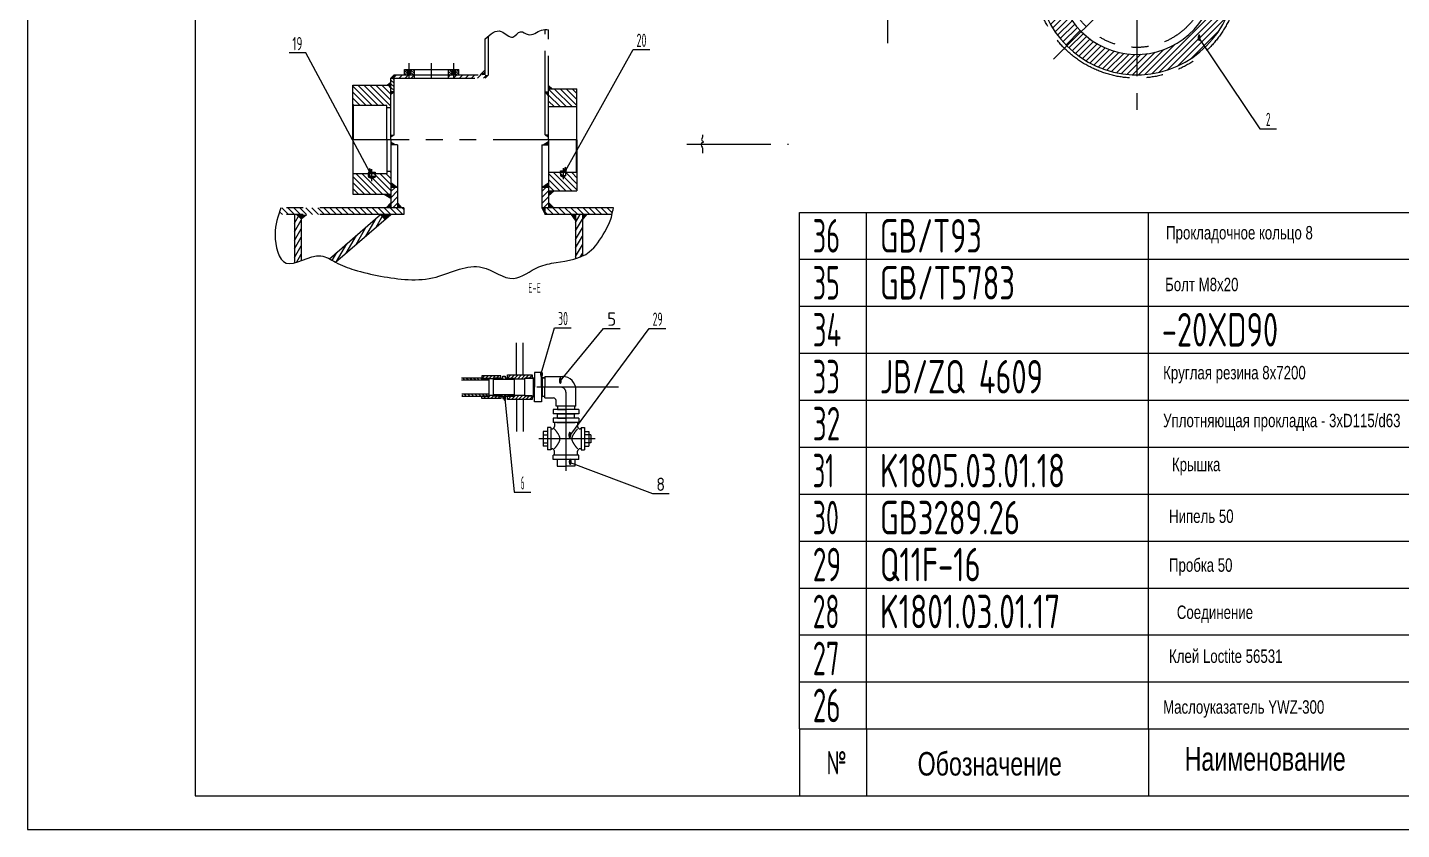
# Model space of a CAD drawing. Header units: millimetres. Extents: x 0 to 10500, y -559 to 7154.
# Drawn here: x 0 to 5118, y -271 to 2718 of the extents above; entities that cross this region are included whole.
import ezdxf
from ezdxf.enums import TextEntityAlignment as Align

# ---------------------------------------------------------------- set-up
doc = ezdxf.new("R2010")
doc.units = ezdxf.units.MM
doc.header["$LTSCALE"] = 250
doc.linetypes.add('G', pattern=[2, 1.25, -0.25, 0.25, -0.25])
doc.linetypes.add('K', pattern=[2.5, 1.25, -0.25, 0.25, -0.25, 0.25, -0.25])
for name, color, linetype in [('01', 7, 'Continuous'), ('02', 1, 'Continuous'), ('05', 142, 'G'), ('07', 6, 'K'), ('11', 3, 'Continuous')]:
    doc.layers.add(name, color=color, linetype=linetype)
doc.styles.get("Standard").update_dxf_attribs({"font": 'isocp', "width": 0.707, "bigfont": 'intecad.shx'})
pattern_1 = [(135, (-4133.386, -1338.389), (-11.22532, -11.22532), [])]
pattern_2 = [(45, (-1211.561, 148.779), (-6.735192, 6.735192), [])]
pattern_3 = [(135, (-1211.561, 148.779), (-6.735192, -6.735192), [])]

# ---------------------------------------------------------------- blocks, each defined once
blk = doc.blocks.new('*U28')
at = {"layer": '01'}
for points in [[(25, 292), (25, 5)], [(25, 5), (415, 5)]]:
    blk.add_lwpolyline(points, dxfattribs=at)
at = {"layer": '02'}
for points in [[(0, 297), (0, 0)], [(0, 0), (420, 0)]]:
    blk.add_lwpolyline(points, dxfattribs=at)
blk = doc.blocks.new('*U58')
at = {"layer": '01'}
for p, q in [((0, -175), (0, 0)), ((3000, -175), (3000, 0))]:
    blk.add_line(p, q, dxfattribs=at)
at = {"layer": '02'}
for p, q in [((0, 0), (250, 0)), ((250, -175), (250, 0)), ((250, 0), (1300, 0)), ((1300, -175), (1300, 0)), ((1300, 0), (2275, 0)), ((2275, -175), (2275, 0)), ((2275, 0), (2525, 0)), ((2525, -175), (2525, 0)), ((2525, 0), (3000, 0))]:
    blk.add_line(p, q, dxfattribs=at)
blk = doc.blocks.new('*U59')
at = {"layer": '01'}
for p, q in [((0, -175), (0, 0)), ((3000, -175), (3000, 0))]:
    blk.add_line(p, q, dxfattribs=at)
at = {"layer": '02'}
for p, q in [((0, 0), (250, 0)), ((250, -175), (250, 0)), ((250, 0), (1300, 0)), ((1300, -175), (1300, 0)), ((1300, 0), (2275, 0)), ((2275, -175), (2275, 0)), ((2275, 0), (2525, 0)), ((2525, -175), (2525, 0)), ((2525, 0), (3000, 0))]:
    blk.add_line(p, q, dxfattribs=at)
blk = doc.blocks.new('*U60')
at = {"layer": '01'}
for p, q in [((0, -175), (0, 0)), ((3000, -175), (3000, 0))]:
    blk.add_line(p, q, dxfattribs=at)
at = {"layer": '02'}
for p, q in [((0, 0), (250, 0)), ((250, -175), (250, 0)), ((250, 0), (1300, 0)), ((1300, -175), (1300, 0)), ((1300, 0), (2275, 0)), ((2275, -175), (2275, 0)), ((2275, 0), (2525, 0)), ((2525, -175), (2525, 0)), ((2525, 0), (3000, 0))]:
    blk.add_line(p, q, dxfattribs=at)
blk = doc.blocks.new('*U61')
at = {"layer": '01'}
for p, q in [((0, -175), (0, 0)), ((3000, -175), (3000, 0))]:
    blk.add_line(p, q, dxfattribs=at)
at = {"layer": '02'}
for p, q in [((0, 0), (250, 0)), ((250, -175), (250, 0)), ((250, 0), (1300, 0)), ((1300, -175), (1300, 0)), ((1300, 0), (2275, 0)), ((2275, -175), (2275, 0)), ((2275, 0), (2525, 0)), ((2525, -175), (2525, 0)), ((2525, 0), (3000, 0))]:
    blk.add_line(p, q, dxfattribs=at)
blk = doc.blocks.new('*U62')
at = {"layer": '01'}
for p, q in [((0, -175), (0, 0)), ((3000, -175), (3000, 0))]:
    blk.add_line(p, q, dxfattribs=at)
at = {"layer": '02'}
for p, q in [((0, 0), (250, 0)), ((250, -175), (250, 0)), ((250, 0), (1300, 0)), ((1300, -175), (1300, 0)), ((1300, 0), (2275, 0)), ((2275, -175), (2275, 0)), ((2275, 0), (2525, 0)), ((2525, -175), (2525, 0)), ((2525, 0), (3000, 0))]:
    blk.add_line(p, q, dxfattribs=at)
blk = doc.blocks.new('*U63')
at = {"layer": '01'}
for p, q in [((0, -175), (0, 0)), ((3000, -175), (3000, 0))]:
    blk.add_line(p, q, dxfattribs=at)
at = {"layer": '02'}
for p, q in [((0, 0), (250, 0)), ((250, -175), (250, 0)), ((250, 0), (1300, 0)), ((1300, -175), (1300, 0)), ((1300, 0), (2275, 0)), ((2275, -175), (2275, 0)), ((2275, 0), (2525, 0)), ((2525, -175), (2525, 0)), ((2525, 0), (3000, 0))]:
    blk.add_line(p, q, dxfattribs=at)
blk = doc.blocks.new('*U64')
at = {"layer": '01'}
for p, q in [((0, -175), (0, 0)), ((3000, -175), (3000, 0))]:
    blk.add_line(p, q, dxfattribs=at)
at = {"layer": '02'}
for p, q in [((0, 0), (250, 0)), ((250, -175), (250, 0)), ((250, 0), (1300, 0)), ((1300, -175), (1300, 0)), ((1300, 0), (2275, 0)), ((2275, -175), (2275, 0)), ((2275, 0), (2525, 0)), ((2525, -175), (2525, 0)), ((2525, 0), (3000, 0))]:
    blk.add_line(p, q, dxfattribs=at)
blk = doc.blocks.new('*U65')
at = {"layer": '01'}
for p, q in [((0, -175), (0, 0)), ((3000, -175), (3000, 0))]:
    blk.add_line(p, q, dxfattribs=at)
at = {"layer": '02'}
for p, q in [((0, 0), (250, 0)), ((250, -175), (250, 0)), ((250, 0), (1300, 0)), ((1300, -175), (1300, 0)), ((1300, 0), (2275, 0)), ((2275, -175), (2275, 0)), ((2275, 0), (2525, 0)), ((2525, -175), (2525, 0)), ((2525, 0), (3000, 0))]:
    blk.add_line(p, q, dxfattribs=at)
blk = doc.blocks.new('*U66')
at = {"layer": '01'}
for p, q in [((0, -175), (0, 0)), ((3000, -175), (3000, 0))]:
    blk.add_line(p, q, dxfattribs=at)
at = {"layer": '02'}
for p, q in [((0, 0), (250, 0)), ((250, -175), (250, 0)), ((250, 0), (1300, 0)), ((1300, -175), (1300, 0)), ((1300, 0), (2275, 0)), ((2275, -175), (2275, 0)), ((2275, 0), (2525, 0)), ((2525, -175), (2525, 0)), ((2525, 0), (3000, 0))]:
    blk.add_line(p, q, dxfattribs=at)
blk = doc.blocks.new('*U67')
at = {"layer": '01'}
for p, q in [((0, -175), (0, 0)), ((3000, -175), (3000, 0))]:
    blk.add_line(p, q, dxfattribs=at)
at = {"layer": '02'}
for p, q in [((0, 0), (250, 0)), ((250, -175), (250, 0)), ((250, 0), (1300, 0)), ((1300, -175), (1300, 0)), ((1300, 0), (2275, 0)), ((2275, -175), (2275, 0)), ((2275, 0), (2525, 0)), ((2525, -175), (2525, 0)), ((2525, 0), (3000, 0))]:
    blk.add_line(p, q, dxfattribs=at)
blk = doc.blocks.new('*U68')
at = {"layer": '01'}
for p, q in [((0, -175), (0, 0)), ((0, 0), (250, 0)), ((250, 0), (1300, 0)), ((1300, 0), (2275, 0)), ((2275, 0), (2525, 0)), ((2525, 0), (3000, 0)), ((3000, -175), (3000, 0))]:
    blk.add_line(p, q, dxfattribs=at)
at = {"layer": '02'}
for p, q in [((250, -175), (250, 0)), ((1300, -175), (1300, 0)), ((2275, -175), (2275, 0)), ((2525, -175), (2525, 0))]:
    blk.add_line(p, q, dxfattribs=at)

msp = doc.modelspace()

# ---------------------------------------------------------------- hatches: boundary and pattern name
at = {"layer": '02', "linetype": 'Continuous'}
h = msp.add_hatch(dxfattribs=at)
h.set_pattern_fill('LINE', color=1, scale=5, angle=45, style=0)
h.set_pattern_definition([(45, (-215.51, 1936.407), (-11.22532, 11.22532), [])])
h.paths.add_polyline_path([(3839.04, 2909.62), (3763.04, 2909.62, 0.1989124), (3870.97, 2649.05), (3924.71, 2702.79, -0.1989124)])
h.paths.add_polyline_path([(3924.71, 2702.79), (3870.97, 2649.05, 0.1989124), (4131.54, 2541.12), (4131.54, 2617.12, -0.1989124)])
h.paths.add_polyline_path([(4131.54, 2617.12), (4131.54, 2541.12, 0.3744979), (4496.56, 2859.12), (4474.16, 2884.12), (4422.93, 2884.12, -0.3888719)])
h.paths.add_polyline_path([(4106.04, 3201), (4106.04, 3252.23), (4081.04, 3274.64, 0.1634126), (3870.97, 3170.19), (3924.71, 3116.45, -0.1763208)])
h.paths.add_polyline_path([(3924.71, 3116.45), (3870.97, 3170.19, 0.1989124), (3763.04, 2909.62), (3839.04, 2909.62, -0.1989124)])
at = {"layer": '02'}
h = msp.add_hatch(dxfattribs=at)
h.set_pattern_fill('LINE', color=256, scale=2, angle=135, style=0)
h.set_pattern_definition([(135, (-4042.888, -2090.485), (-4.490128, -4.490128), [])])
h.paths.add_polyline_path([(1416.25, 2560.83), (1403.75, 2560.83), (1403.75, 2540.83), (1416.25, 2540.83)])
h.paths.add_polyline_path([(1428.25, 2540.83), (1441.75, 2540.83), (1441.75, 2560.83), (1428.25, 2560.83)])
h.paths.add_polyline_path([(1582.25, 2560.83), (1568.75, 2560.83), (1568.75, 2540.83), (1582.25, 2540.83)])
h.paths.add_polyline_path([(1606.75, 2560.83), (1594.25, 2560.83), (1594.25, 2540.83), (1606.75, 2540.83)])
h.paths.add_polyline_path([(1594.25, 2560.83), (1593.25, 2560.83), (1593.25, 2540.83), (1594.25, 2540.83)])
h.paths.add_polyline_path([(1582.25, 2540.83), (1583.25, 2540.83), (1583.25, 2560.83), (1582.25, 2560.83)])
h.paths.add_polyline_path([(1427.25, 2540.83), (1428.25, 2540.83), (1428.25, 2560.83), (1427.25, 2560.83)])
h.paths.add_polyline_path([(1417.25, 2560.83), (1416.25, 2560.83), (1416.25, 2540.83), (1417.25, 2540.83)])
h = msp.add_hatch(dxfattribs=at)
h.set_pattern_fill('LINE', color=256, scale=3, angle=135, style=0)
h.set_pattern_definition([(135, (-4042.888, -2090.485), (-6.735192, -6.735192), [])])
h.paths.add_polyline_path([(1353.75, 2477.33), (1365.75, 2477.33), (1365.75, 2528.83), (1353.75, 2528.83)])
h = msp.add_hatch(dxfattribs=at)
h.set_pattern_fill('LINE', color=256, scale=5, angle=45, style=0)
h.set_pattern_definition([(45, (-4042.888, -2090.485), (-11.22532, 11.22532), [])])
h.paths.add_polyline_path([(1422.25, 2540.83), (1365.75, 2540.83), (1365.75, 2528.83), (1422.25, 2528.83)])
h.paths.add_polyline_path([(1441.75, 2540.83), (1425.75, 2540.83), (1422.25, 2540.83), (1422.25, 2528.83), (1441.75, 2528.83)])
h.paths.add_polyline_path([(1704.75, 2540.83), (1588.25, 2540.83), (1588.25, 2528.83), (1704.75, 2528.83)])
h.paths.add_polyline_path([(1588.25, 2540.83), (1568.75, 2540.83), (1568.75, 2528.83), (1588.25, 2528.83)])
at = {"layer": '02', "linetype": 'Continuous'}
h = msp.add_hatch(dxfattribs=at)
h.set_pattern_fill('LINE', color=1, scale=5, angle=135, style=0)
h.set_pattern_definition(pattern_1)
h.paths.add_polyline_path([(1211.75, 2172.33), (1211.75, 2096.33), (1353.75, 2096.33), (1353.75, 2180.33), (1338.75, 2180.33), (1338.75, 2172.33)])
h.paths.add_polyline_path([(1338.75, 2426.33), (1338.75, 2418.33), (1353.75, 2418.33), (1353.75, 2502.33), (1211.75, 2502.33), (1211.75, 2426.33)])
h = msp.add_hatch(dxfattribs=at)
h.set_pattern_fill('LINE', color=1, scale=5, angle=135, style=0)
h.set_pattern_definition(pattern_1)
h.paths.add_polyline_path([(2045.25, 2421.33), (2046.75, 2422.83), (2046.75, 2489.33), (1940.75, 2489.33), (1940.75, 2421.33)])
h.paths.add_polyline_path([(1940.75, 2177.33), (1940.75, 2109.33), (2046.75, 2109.33), (2046.75, 2175.83), (2045.25, 2177.33)])
h = msp.add_hatch(dxfattribs=at)
h.set_pattern_fill('LINE', color=1, scale=5, angle=45, style=0)
h.set_pattern_definition([(45, (-4133.386, -1338.389), (-11.22532, 11.22532), [])])
h.paths.add_polyline_path([(1353.75, 2045.33), (1378.75, 2045.33), (1378.75, 2121.33), (1353.75, 2121.33)])
h.paths.add_polyline_path([(1940.75, 2121.33), (1915.75, 2121.33), (1915.75, 2045.33), (1940.75, 2045.33)])
h = msp.add_hatch(dxfattribs=at)
h.set_pattern_fill('LINE', color=1, scale=5, angle=135, style=0)
h.set_pattern_definition(pattern_1)
edge = h.paths.add_edge_path()
edge.add_spline(control_points=[(943.65, 2045.33), (940.75, 2037.04), (937.86, 2028.76), (935.17, 2020.33)], knot_values=[0, 0, 0, 0, 27.5639364, 27.5639364, 27.5639364, 27.5639364], degree=3, periodic=0)
edge.add_line((935.17, 2020.33), (1401.75, 2020.33))
edge.add_line((1401.75, 2020.33), (1401.75, 2045.33))
edge.add_line((1401.75, 2045.33), (943.65, 2045.33))
edge = h.paths.add_edge_path()
edge.add_line((1927.75, 2045.33), (1927.75, 2020.33))
edge.add_line((1927.75, 2020.33), (2177.27, 2020.33))
edge.add_spline(control_points=[(2177.27, 2020.33), (2179.18, 2028.57), (2180.78, 2036.95), (2182.38, 2045.33)], knot_values=[1554.2259131, 1554.2259131, 1554.2259131, 1554.2259131, 1579.5152787, 1579.5152787, 1579.5152787, 1579.5152787], degree=3, periodic=0)
edge.add_line((2182.38, 2045.33), (1927.75, 2045.33))
h = msp.add_hatch(dxfattribs=at)
h.set_pattern_fill('LINE', color=1, scale=5, angle=60, style=0)
h.set_pattern_definition([(60, (-4133.386, -1338.389), (-13.748153, 7.9375), [])])
edge = h.paths.add_edge_path()
edge.add_line((1019.86, 2020.33), (994.86, 2020.33))
edge.add_line((994.86, 2020.33), (994.86, 1840.06))
edge.add_spline(control_points=[(994.86, 1840.06), (1002.83, 1842.12), (1011.23, 1845.16), (1019.86, 1848.47)], knot_values=[252.4542608, 252.4542608, 252.4542608, 252.4542608, 277.593749, 277.593749, 277.593749, 277.593749], degree=3, periodic=0)
edge.add_line((1019.86, 1848.47), (1019.86, 2020.33))
edge = h.paths.add_edge_path()
edge.add_line((1331.82, 2001.4), (1315.49, 2020.33))
edge.add_line((1315.49, 2020.33), (1124.47, 1855.47))
edge.add_spline(control_points=[(1124.47, 1855.47), (1132.24, 1851.36), (1139.9, 1846.69), (1147.65, 1842.45)], knot_values=[381.9472022, 381.9472022, 381.9472022, 381.9472022, 407.8475598, 407.8475598, 407.8475598, 407.8475598], degree=3, periodic=0)
edge.add_line((1147.65, 1842.45), (1331.82, 2001.4))
edge = h.paths.add_edge_path()
edge.add_line((2066.75, 2020.33), (2041.75, 2020.33))
edge.add_line((2041.75, 2020.33), (2041.75, 1856.1))
edge.add_spline(control_points=[(2041.75, 1856.1), (2050.4, 1858.71), (2058.78, 1861.76), (2066.75, 1865.42)], knot_values=[1331.6892542, 1331.6892542, 1331.6892542, 1331.6892542, 1358.4017278, 1358.4017278, 1358.4017278, 1358.4017278], degree=3, periodic=0)
edge.add_line((2066.75, 1865.42), (2066.75, 2020.33))
h = msp.add_hatch(dxfattribs=at)
h.set_pattern_fill('LINE', color=1, scale=3, angle=135, style=0)
h.set_pattern_definition(pattern_3)
edge = h.paths.add_edge_path()
edge.add_spline(control_points=[(1617.66, 1350.88), (1617.53, 1349.38), (1617.17, 1346.68), (1617.51, 1344.02), (1617.66, 1342.88)], knot_values=[66.9202784, 66.9202784, 66.9202784, 66.9202784, 71.4759156, 74.9452471, 74.9452471, 74.9452471, 74.9452471], degree=3, periodic=0)
edge.add_line((1617.66, 1342.88), (1692.86, 1342.88))
edge.add_line((1692.86, 1342.88), (1692.86, 1344.48))
edge.add_line((1692.86, 1344.48), (1719.56, 1345.58))
edge.add_line((1719.56, 1345.58), (1719.56, 1350.88))
edge.add_line((1719.56, 1350.88), (1617.66, 1350.88))
edge = h.paths.add_edge_path()
edge.add_line((1719.56, 1403.09), (1719.56, 1408.38))
edge.add_line((1719.56, 1408.38), (1692.86, 1409.48))
edge.add_line((1692.86, 1409.48), (1692.86, 1411.09))
edge.add_line((1692.86, 1411.09), (1617.11, 1411.09))
edge.add_spline(control_points=[(1617.11, 1411.09), (1617.48, 1408.43), (1617.86, 1405.78), (1617.11, 1403.09)], knot_values=[0, 0, 0, 0, 8, 8, 8, 8], degree=3, periodic=0)
edge.add_line((1617.11, 1403.09), (1719.56, 1403.09))
h = msp.add_hatch(dxfattribs=at)
h.set_pattern_fill('LINE', color=1, scale=3, angle=45, style=0)
h.set_pattern_definition(pattern_2)
h.paths.add_polyline_path([(1719.56, 1410.18), (1719.56, 1408.38), (1736.16, 1408.38), (1736.16, 1410.18), (1762.86, 1411.09), (1762.86, 1419.02), (1692.86, 1419.02), (1692.86, 1411.09)])
h.paths.add_polyline_path([(1762.86, 1334.94), (1762.86, 1342.88), (1736.16, 1343.78), (1736.16, 1345.58), (1719.56, 1345.58), (1719.56, 1343.78), (1692.86, 1342.88), (1692.86, 1334.94)])
h = msp.add_hatch(dxfattribs=at)
h.set_pattern_fill('LINE', color=1, scale=3, angle=135, style=0)
h.set_pattern_definition(pattern_3)
h.paths.add_polyline_path([(1814.16, 1406.01), (1814.16, 1408.38), (1787.46, 1409.48), (1787.46, 1411.09), (1778.69, 1411.09), (1778.69, 1418.54), (1771, 1418.54), (1771, 1411.09), (1762.86, 1411.09), (1762.92, 1409.48), (1736.16, 1408.38), (1736.16, 1406.01)])
h.paths.add_polyline_path([(1771, 1342.88), (1771, 1335.42), (1778.69, 1335.42), (1778.69, 1342.88), (1787.46, 1342.88), (1787.46, 1344.48), (1814.16, 1345.58), (1814.16, 1347.95), (1736.16, 1347.95), (1736.16, 1345.58), (1762.92, 1344.48), (1762.86, 1342.88)])
h = msp.add_hatch(dxfattribs=at)
h.set_pattern_fill('LINE', color=1, scale=3, angle=45, style=0)
h.set_pattern_definition(pattern_2)
h.paths.add_polyline_path([(1787.46, 1422.98), (1787.46, 1411.09), (1814.16, 1410.18), (1814.16, 1408.38), (1852.76, 1408.38), (1852.76, 1410.18), (1879.46, 1411.09), (1879.46, 1422.98)])
h.paths.add_polyline_path([(1852.76, 1343.78), (1852.76, 1345.58), (1814.16, 1345.58), (1814.16, 1343.78), (1787.46, 1342.88), (1787.46, 1330.98), (1879.46, 1330.98), (1879.46, 1342.88)])
at = {"layer": '07', "linetype": 'K'}
for points in [[(1353.75, 2513.94), (1339.5, 2502.33), (1353.75, 2502.33)], [(1365.75, 2540.83), (1353.75, 2528.83), (1365.75, 2528.83)], [(1692.56, 2540.83), (1704.75, 2540.83), (1704.75, 2552.14)], [(1716.75, 2540.83), (1704.75, 2540.83), (1704.75, 2528.83)], [(1365.75, 2477.33), (1353.75, 2477.33), (1353.75, 2467.19)], [(1365.75, 2317.83), (1353.75, 2317.83), (1353.75, 2308.71)], [(1940.75, 2317.83), (1928.75, 2317.83), (1940.75, 2310.12)], [(1353.75, 2290.01), (1353.75, 2280.33), (1370.36, 2280.33)], [(1940.75, 2292.77), (1921.34, 2280.33), (1940.75, 2280.33)], [(1331.82, 2001.4), (1353.75, 2020.33), (1315.49, 2020.33)]]:
    msp.add_hatch(color=6, dxfattribs=at).paths.add_polyline_path(points)
h = msp.add_hatch(color=6, dxfattribs=at)
h.paths.add_polyline_path([(1940.75, 2477.33), (1928.75, 2477.33), (1940.75, 2462.04)])
h.paths.add_polyline_path([(1940.75, 2501.19), (1940.75, 2489.33), (1954.46, 2489.33)])
h = msp.add_hatch(color=6, dxfattribs=at)
h.paths.add_polyline_path([(1328.31, 2096.33), (1353.75, 2081.37), (1353.75, 2096.33)])
h.paths.add_polyline_path([(1353.75, 2140.06), (1353.75, 2121.33), (1378.75, 2121.33)])
h = msp.add_hatch(color=6, dxfattribs=at)
h.paths.add_polyline_path([(1940.75, 2109.33), (1940.75, 2090.14), (1961.82, 2109.33)])
h.paths.add_polyline_path([(1940.75, 2138.55), (1915.75, 2121.33), (1940.75, 2121.33)])
h = msp.add_hatch(color=6, dxfattribs=at)
h.paths.add_polyline_path([(1353.75, 2063.73), (1335.94, 2045.33), (1353.75, 2045.33)])
h.paths.add_polyline_path([(1378.75, 2063.08), (1378.75, 2045.33), (1392.64, 2045.33)])
h = msp.add_hatch(color=6, dxfattribs=at)
h.paths.add_polyline_path([(1927.75, 2045.33), (1915.75, 2045.33), (1927.75, 2020.33)])
h.paths.add_polyline_path([(1940.75, 2045.33), (1960.74, 2045.33), (1940.75, 2065.8)])
h = msp.add_hatch(color=6, dxfattribs=at)
h.paths.add_polyline_path([(1019.86, 2004.25), (1019.86, 2020.33), (1002.31, 2020.33)])
h.paths.add_polyline_path([(1039.14, 2020.33), (1019.86, 2020.33), (1019.86, 2004.25)])
h = msp.add_hatch(color=6, dxfattribs=at)
h.paths.add_polyline_path([(2041.75, 2020.33), (2026.97, 2020.33), (2041.75, 1999.08)])
h.paths.add_polyline_path([(2083.46, 2020.33), (2066.75, 2020.33), (2066.75, 2000.81)])

# ---------------------------------------------------------------- linework, layer by layer
for p, q in [((1879.46, 1412.22), (1884.66, 1412.38)), ((1884.66, 1341.58), (1884.66, 1412.38)), ((1918.49, 1341.58), (1918.49, 1412.38)), ((1927.33, 1412.1), (1918.49, 1412.38)), ((1879.46, 1341.74), (1884.66, 1341.58)), ((1927.33, 1341.86), (1918.49, 1341.58)), ((2053.87, 1293.38), (1957.87, 1293.38)), ((1957.87, 1293.38), (1957.87, 1277.38)), ((2053.87, 1293.38), (2053.87, 1277.38)), ((2053.87, 1277.38), (1957.87, 1277.38)), ((2053.87, 1261.43), (1957.87, 1261.43)), ((1957.87, 1261.43), (1957.87, 1245.43)), ((2053.87, 1245.43), (1957.87, 1245.43)), ((1962.67, 1245.43), (1962.67, 1231.03)), ((1971.3, 1277.38), (2040.45, 1277.38)), ((1971.3, 1245.43), (2040.45, 1245.43)), ((2049.07, 1245.43), (2049.07, 1231.03)), ((2053.87, 1261.43), (2053.87, 1245.43)), ((1921.07, 1211.83), (1921.07, 1157.43)), ((1937.07, 1211.83), (1921.07, 1211.83)), ((1921.07, 1199.03), (1937.07, 1199.03)), ((1937.07, 1226.23), (1937.07, 1143.03)), ((1949.87, 1226.23), (1937.07, 1226.23)), ((1949.87, 1226.23), (1949.87, 1143.03)), ((1949.87, 1221.43), (1953.07, 1221.43)), ((2061.87, 1221.43), (2058.67, 1221.43)), ((2061.87, 1226.23), (2061.87, 1143.03)), ((2061.87, 1226.23), (2074.67, 1226.23)), ((2074.67, 1226.23), (2074.67, 1143.03)), ((2074.67, 1211.83), (2090.67, 1211.83)), ((2090.67, 1199.03), (2074.67, 1199.03)), ((2090.67, 1211.83), (2090.67, 1157.43)), ((2098.67, 1199.03), (2090.67, 1199.03)), ((2098.67, 1199.03), (2098.67, 1170.23)), ((1921.07, 1170.23), (1937.07, 1170.23)), ((1937.07, 1157.43), (1921.07, 1157.43)), ((1949.87, 1143.03), (1937.07, 1143.03)), ((1949.87, 1147.83), (1953.07, 1147.83)), ((1962.67, 1123.83), (1962.67, 1138.23)), ((2049.07, 1123.83), (2049.07, 1138.23)), ((2061.87, 1147.83), (2058.67, 1147.83)), ((2061.87, 1143.03), (2074.67, 1143.03)), ((2090.67, 1170.23), (2074.67, 1170.23)), ((2074.67, 1157.43), (2090.67, 1157.43)), ((2098.67, 1170.23), (2090.67, 1170.23)), ((2053.87, 1123.83), (1957.87, 1123.83)), ((1957.87, 1107.83), (1957.87, 1123.83)), ((2053.87, 1107.83), (1957.87, 1107.83)), ((2053.87, 1107.83), (2053.87, 1123.83))]:
    msp.add_line(p, q)
for centre, radius, start, end in [((4131.54, 2909.62), 368.5, 97.87672, 352.12328), ((4131.54, 2909.62), 292.5, 95.00137, 354.99863), ((1953.07, 1231.03), 9.6, 270, 0), ((2058.67, 1231.03), 9.6, 180, 270), ((1953.07, 1138.23), 9.6, 0, 90), ((2058.67, 1138.23), 9.6, 90, 180)]:
    msp.add_arc(centre, radius, start, end)
at = {"layer": '01'}
for p, q in [((1270.77, 2178.28), (1270.25, 2175.33)), ((1270.25, 2161.83), (1270.25, 2175.33)), ((1270.25, 2175.33), (1295.25, 2175.33)), ((1295.25, 2161.83), (1270.25, 2161.83)), ((1272.75, 2159.33), (1270.25, 2161.83)), ((1270.25, 2159.33), (1282.75, 2154.12)), ((1270.78, 2178.33), (1294.72, 2178.33)), ((1292.75, 2159.33), (1272.75, 2159.33)), ((1282.75, 2154.12), (1295.25, 2159.33)), ((1292.75, 2159.33), (1295.25, 2161.83)), ((1294.73, 2178.28), (1295.25, 2175.33)), ((1985.25, 2182.33), (1985.25, 2165.13)), ((1985.25, 2165.13), (1994.75, 2165.13)), ((1985.25, 2164.33), (1994.75, 2160.21)), ((2004.25, 2165.13), (1994.75, 2165.13)), ((1994.75, 2160.21), (2004.25, 2164.33)), ((2004.25, 2182.33), (2004.25, 2165.13)), ((1692.86, 1411.09), (1617.11, 1411.09)), ((1719.56, 1403.09), (1617.11, 1403.09)), ((1762.86, 1419.02), (1692.86, 1419.02)), ((1692.86, 1419.02), (1692.86, 1409.48)), ((1692.86, 1409.48), (1719.56, 1408.38)), ((1719.56, 1343.78), (1719.56, 1410.18)), ((1719.56, 1343.78), (1719.56, 1410.18)), ((1736.16, 1408.38), (1719.56, 1408.38)), ((1736.16, 1343.78), (1736.16, 1410.18)), ((1736.16, 1343.78), (1736.16, 1410.18)), ((1762.86, 1409.48), (1736.16, 1408.38)), ((1814.16, 1406.01), (1736.16, 1406.01)), ((1762.86, 1411.09), (1762.86, 1419.02)), ((1762.86, 1411.09), (1762.92, 1409.48)), ((1762.86, 1411.09), (1771, 1411.09)), ((1771, 1411.09), (1771, 1418.54)), ((1771, 1418.54), (1778.69, 1418.54)), ((1778.69, 1418.54), (1778.69, 1411.09)), ((1787.46, 1411.09), (1778.69, 1411.09)), ((1787.46, 1409.48), (1814.16, 1408.38)), ((1814.16, 1343.78), (1814.16, 1410.18)), ((1852.76, 1343.78), (1852.76, 1410.18)), ((1879.46, 1409.48), (1852.76, 1408.38)), ((1879.46, 1411.09), (1879.46, 1409.48)), ((1884.66, 1412.38), (1888.48, 1412.38)), ((1888.48, 1431.33), (1888.48, 1376.98)), ((1914.67, 1431.33), (1888.48, 1431.33)), ((1914.67, 1376.98), (1914.67, 1431.33)), ((1918.49, 1412.38), (1914.67, 1412.38)), ((1927.33, 1416.8), (1992.93, 1416.8)), ((1927.33, 1416.8), (1927.33, 1376.98)), ((1719.56, 1350.88), (1617.66, 1350.88)), ((1692.86, 1342.88), (1617.66, 1342.88)), ((1692.86, 1344.48), (1719.56, 1345.58)), ((1692.86, 1334.94), (1692.86, 1344.48)), ((1762.86, 1334.94), (1692.86, 1334.94)), ((1736.16, 1345.58), (1719.56, 1345.58)), ((1814.16, 1347.95), (1736.16, 1347.95)), ((1762.86, 1344.48), (1736.16, 1345.58)), ((1762.86, 1342.88), (1762.92, 1344.48)), ((1762.86, 1342.88), (1771, 1342.88)), ((1762.86, 1342.88), (1762.86, 1334.94)), ((1771, 1342.88), (1771, 1335.42)), ((1771, 1335.42), (1778.69, 1335.42)), ((1778.69, 1335.42), (1778.69, 1342.88)), ((1787.46, 1342.88), (1778.69, 1342.88)), ((1787.46, 1344.48), (1814.16, 1345.58)), ((1879.46, 1344.48), (1852.76, 1345.58)), ((1879.46, 1342.88), (1879.46, 1344.48)), ((1884.66, 1341.58), (1888.48, 1341.58)), ((1888.48, 1322.63), (1888.48, 1376.98)), ((1914.67, 1376.98), (1914.67, 1322.63)), ((1918.49, 1341.58), (1914.67, 1341.58)), ((1927.33, 1337.16), (1927.33, 1376.98)), ((1927.33, 1337.16), (1958.81, 1337.16)), ((2042.93, 1306.66), (2042.93, 1366.8)), ((1914.67, 1322.63), (1888.48, 1322.63)), ((1968.81, 1306.66), (1968.81, 1327.16)), ((2042.93, 1306.66), (1968.81, 1306.66)), ((1973.96, 1306.66), (1973.96, 1293.38)), ((1973.96, 1293.38), (2005.87, 1293.38)), ((2037.78, 1293.38), (2005.87, 1293.38)), ((2037.78, 1306.66), (2037.78, 1293.38)), ((1973.96, 1261.43), (1973.96, 1277.38)), ((1973.96, 1261.43), (2005.87, 1261.43)), ((2037.78, 1261.43), (2005.87, 1261.43)), ((2037.78, 1261.43), (2037.78, 1277.38)), ((1973.35, 1107.83), (1973.35, 1083.04)), ((1973.35, 1083.04), (2005.87, 1083.04)), ((2038.39, 1083.04), (2005.87, 1083.04)), ((2038.39, 1107.83), (2038.39, 1083.04)), ((2875, 103.6), (5896.48, 103.47)), ((2875, 103.6), (2875, -146.4)), ((3125, 103.6), (3125, -146.4)), ((4175, 103.6), (4175, -146.4))]:
    msp.add_line(p, q, dxfattribs=at)
at = {"layer": '01', "color": 7, "linetype": 'Continuous'}
for p, q in [((1270.25, 2172.33), (1270.25, 2159.33)), ((1295.25, 2159.33), (1270.25, 2159.33)), ((1295.25, 2175.33), (1295.25, 2161.83)), ((1295.25, 2172.33), (1295.25, 2159.33)), ((1985.25, 2182.33), (1985.83, 2183.33)), ((1985.25, 2182.33), (1994.75, 2182.33)), ((1985.25, 2177.33), (1985.25, 2164.33)), ((1986.05, 2164.33), (1985.25, 2165.13)), ((2004.25, 2164.33), (1985.25, 2164.33)), ((1985.83, 2183.33), (1994.75, 2183.33)), ((1986.05, 2164.33), (1994.75, 2164.33)), ((2003.68, 2183.33), (1994.75, 2183.33)), ((2004.25, 2182.33), (1994.75, 2182.33)), ((2003.45, 2164.33), (1994.75, 2164.33)), ((2003.45, 2164.33), (2004.25, 2165.13)), ((2004.25, 2182.33), (2003.68, 2183.33)), ((2004.25, 2177.33), (2004.25, 2164.33))]:
    msp.add_line(p, q, dxfattribs=at)
at = {"layer": '01'}
for centre, radius in [((1992.93, 1366.8), 50), ((1958.81, 1327.16), 10)]:
    msp.add_arc(centre, radius, 0, 90, dxfattribs=at)
for points in [[(1962.67, 1147.83), (1963.87, 1149.24), (1965.07, 1150.68), (1966.3, 1152.16), (1967.54, 1153.69), (1968.8, 1155.27), (1970.09, 1156.91), (1971.4, 1158.62), (1972.73, 1160.41), (1974.1, 1162.32), (1975.5, 1164.36), (1976.94, 1166.59), (1978.42, 1169.09), (1979.96, 1172), (1981.56, 1175.75), (1983.24, 1184.63), (1981.56, 1193.51), (1979.96, 1197.25), (1978.42, 1200.17), (1976.94, 1202.66), (1975.5, 1204.89), (1974.1, 1206.94), (1972.73, 1208.84), (1971.4, 1210.64), (1970.09, 1212.35), (1968.8, 1213.99), (1967.54, 1215.57), (1966.3, 1217.09), (1965.07, 1218.58), (1963.87, 1220.02), (1962.67, 1221.43)], [(2049.07, 1147.83), (2047.88, 1149.24), (2046.67, 1150.68), (2045.45, 1152.16), (2044.2, 1153.69), (2042.94, 1155.27), (2041.66, 1156.91), (2040.35, 1158.62), (2039.01, 1160.41), (2037.65, 1162.32), (2036.25, 1164.36), (2034.81, 1166.59), (2033.32, 1169.09), (2031.78, 1172), (2030.18, 1175.75), (2028.5, 1184.63), (2030.18, 1193.51), (2031.78, 1197.25), (2033.32, 1200.17), (2034.81, 1202.66), (2036.25, 1204.89), (2037.65, 1206.94), (2039.01, 1208.84), (2040.35, 1210.64), (2041.66, 1212.35), (2042.94, 1213.99), (2044.2, 1215.57), (2045.45, 1217.09), (2046.67, 1218.58), (2047.88, 1220.02), (2049.07, 1221.43)]]:
    msp.add_spline(points, degree=3, dxfattribs=at)
at = {"layer": '02'}
for p, q in [((4364.15, 2677.01), (4590.57, 2340.14)), ((1036.4, 2622.64), (974.4, 2622.64)), ((1274.71, 2178.33), (1036.4, 2622.64)), ((2003.68, 2183.33), (2256.05, 2634.84)), ((2256.05, 2634.84), (2318.05, 2634.84)), ((4590.57, 2340.14), (4652.57, 2340.14)), ((1914.67, 1431.33), (1963.62, 1598.1)), ((1963.62, 1598.1), (2025.62, 1598.1)), ((1984.72, 1398.88), (2145.21, 1595.91)), ((2020.09, 1196.09), (2316.16, 1595.9)), ((2145.21, 1595.91), (2207.21, 1595.91)), ((2316.16, 1595.9), (2378.16, 1595.9)), ((1692.86, 1411.09), (1719.56, 1410.18)), ((1762.86, 1411.09), (1736.16, 1410.18)), ((1787.46, 1411.09), (1814.16, 1410.18)), ((1879.46, 1411.09), (1852.76, 1410.18)), ((1692.86, 1342.88), (1719.56, 1343.78)), ((1762.86, 1342.88), (1736.16, 1343.78)), ((1777.62, 1335.42), (1813.27, 985.9)), ((1787.46, 1342.88), (1814.16, 1343.78)), ((1879.46, 1342.88), (1852.76, 1343.78)), ((2021.58, 1096.57), (2327.56, 980.49)), ((1813.27, 985.9), (1875.27, 985.9)), ((2327.56, 980.49), (2389.56, 980.49))]:
    msp.add_line(p, q, dxfattribs=at)
at = {"layer": '02', "color": 1, "linetype": 'Continuous'}
for p, q in [((1416.25, 2540.83), (1416.25, 2560.83)), ((1428.25, 2540.83), (1428.25, 2560.83)), ((1582.25, 2540.83), (1582.25, 2560.83)), ((1594.25, 2540.83), (1594.25, 2560.83)), ((1879.46, 1411.1), (1884.66, 1411.26)), ((1927.33, 1410.99), (1918.49, 1411.26)), ((1879.46, 1342.86), (1884.66, 1342.7)), ((1927.33, 1342.98), (1918.49, 1342.7))]:
    msp.add_line(p, q, dxfattribs=at)
at = {"layer": '02'}
msp.add_open_spline([(1704.75, 2674.87), (1724.66, 2692.76), (1758.94, 2723.56), (1805.67, 2663.21), (1833.89, 2713.52), (1872.65, 2677.82), (1905.53, 2710.25), (1931.77, 2709.9), (1940.75, 2708.97)], degree=3, knots=[0, 0, 0, 0, 66.283843, 114.1443029, 149.1310535, 178.7678906, 230.1370307, 256.8672987, 256.8672987, 256.8672987, 256.8672987], dxfattribs=at)
for points in [[(2513.77, 2316.91), (2513.77, 2308.91), (2511.25, 2297.11), (2517.6, 2290.49), (2511.52, 2287.46), (2512.63, 2271.18), (2514.32, 2256.69), (2514.01, 2252.15), (2514.32, 2248.69)], [(943.65, 2045.33), (922.11, 1945.46), (963.4, 1839.61), (1092.66, 1866.52), (1147.65, 1842.45), (1216.53, 1814.49), (1315.27, 1791.17), (1521.73, 1787.58), (1694.07, 1823.46), (1810.76, 1782.2), (1904.12, 1825.25), (1968.75, 1841.4), (2092.62, 1880.87), (2150.07, 1956.22), (2168.02, 1990.31), (2182.38, 2045.33)]]:
    msp.add_spline(points, degree=3, dxfattribs=at)
at = {"layer": '05'}
for p, q in [((3202.88, 5313.86), (3202.88, 2659.09)), ((4131.54, 3348.19), (4131.54, 2404.52)), ((3821.93, 2600.01), (4131.54, 2909.62)), ((1422.25, 2528.83), (1422.25, 2584.43)), ((1505.25, 2528.83), (1505.25, 2584.43)), ((1588.25, 2528.83), (1588.25, 2584.43)), ((2456.11, 2282.8), (2834.67, 2282.8)), ((1282.75, 2145.35), (1282.75, 2189.45)), ((2005.87, 1065.77), (2005.87, 1356.98))]:
    msp.add_line(p, q, dxfattribs=at)
at = {"layer": '05', "color": 142, "linetype": 'G'}
for p, q in [((1994.75, 2192.81), (1994.75, 2152.4)), ((2201, 1376.98), (1896.95, 1376.98))]:
    msp.add_line(p, q, dxfattribs=at)
at = {"layer": '05', "color": 4, "linetype": 'G'}
msp.add_line((2114.67, 1184.63), (1905.07, 1184.63), dxfattribs=at)
at = {"layer": '05'}
msp.add_arc((1985.87, 1356.98), 20, 0, 90, dxfattribs=at)
at = {"layer": '07', "color": 6, "linetype": 'K'}
for p, q in [((1704.75, 2540.83), (1704.75, 2674.87)), ((1716.75, 2540.83), (1716.75, 2685.44)), ((1928.75, 2317.83), (1928.75, 2709.55)), ((1940.75, 2299.33), (1940.75, 2708.97)), ((1403.75, 2560.83), (1606.75, 2560.83)), ((1403.75, 2540.83), (1403.75, 2560.83)), ((1417.25, 2540.83), (1417.25, 2560.83)), ((1427.25, 2540.83), (1427.25, 2560.83)), ((1441.75, 2528.83), (1441.75, 2560.83)), ((1568.75, 2528.83), (1568.75, 2560.83)), ((1583.25, 2540.83), (1583.25, 2560.83)), ((1593.25, 2540.83), (1593.25, 2560.83)), ((1606.75, 2540.83), (1606.75, 2560.83)), ((1685.75, 2540.83), (1704.75, 2559.83)), ((1339.5, 2502.33), (1353.75, 2513.94)), ((1353.75, 2528.83), (1365.75, 2540.83)), ((1353.75, 2299.33), (1353.75, 2528.83)), ((1353.75, 2528.83), (1704.75, 2528.83)), ((1365.75, 2317.83), (1365.75, 2540.83)), ((1365.75, 2540.83), (1716.75, 2540.83)), ((1704.75, 2552.14), (1692.56, 2540.83)), ((1704.75, 2528.83), (1716.75, 2540.83)), ((1211.75, 2502.33), (1353.75, 2502.33)), ((1211.75, 2299.33), (1211.75, 2502.33)), ((1365.75, 2477.33), (1353.75, 2467.19)), ((1365.75, 2477.33), (1353.75, 2477.33)), ((1928.75, 2477.33), (1940.75, 2462.04)), ((1928.75, 2477.33), (1940.75, 2477.33)), ((1954.46, 2489.33), (1940.75, 2501.19)), ((1940.75, 2489.33), (2046.75, 2489.33)), ((2046.75, 2299.33), (2046.75, 2489.33)), ((1213.25, 2426.33), (1211.75, 2427.83)), ((1337.95, 2426.33), (1213.25, 2426.33)), ((1213.25, 2426.33), (1213.25, 2299.33)), ((1338.75, 2299.33), (1338.75, 2425.53)), ((1353.75, 2418.33), (1338.75, 2418.33)), ((2045.25, 2421.33), (1940.75, 2421.33)), ((2045.25, 2421.33), (2046.75, 2422.83)), ((2045.25, 2421.33), (2045.25, 2299.33)), ((1365.75, 2317.83), (1353.75, 2308.71)), ((1928.75, 2317.83), (1940.75, 2317.83)), ((1928.75, 2317.83), (1940.75, 2310.12)), ((2046.75, 2299.33), (1211.75, 2299.33)), ((1211.75, 2299.33), (1211.75, 2096.33)), ((1213.25, 2172.33), (1213.25, 2299.33)), ((1338.75, 2299.33), (1338.75, 2173.13)), ((1353.75, 2299.33), (1353.75, 2045.33)), ((1370.36, 2280.33), (1353.75, 2290.01)), ((1378.75, 2280.33), (1353.75, 2280.33)), ((1378.75, 2280.33), (1378.75, 2045.33)), ((1915.75, 2280.33), (1915.75, 2045.33)), ((1915.75, 2280.33), (1940.75, 2280.33)), ((1921.34, 2280.33), (1940.75, 2292.77)), ((1940.75, 2299.33), (1940.75, 2045.33)), ((2045.25, 2177.33), (2045.25, 2299.33)), ((2046.75, 2299.33), (2046.75, 2109.33)), ((1213.25, 2172.33), (1211.75, 2170.83)), ((1337.95, 2172.33), (1213.25, 2172.33)), ((1353.75, 2180.33), (1338.75, 2180.33)), ((2045.25, 2177.33), (1940.75, 2177.33)), ((2046.75, 2177.33), (1940.75, 2177.33)), ((2045.25, 2177.33), (2046.75, 2175.83)), ((1353.75, 2140.06), (1378.75, 2121.33)), ((1378.75, 2121.33), (1353.75, 2121.33)), ((1915.75, 2121.33), (1940.75, 2138.55)), ((1940.75, 2121.33), (1915.75, 2121.33)), ((1940.75, 2109.33), (2046.75, 2109.33)), ((1961.82, 2109.33), (1940.75, 2090.14)), ((1211.75, 2096.33), (1353.75, 2096.33)), ((1328.31, 2096.33), (1353.75, 2081.37)), ((1353.75, 2063.73), (1335.94, 2045.33)), ((1378.75, 2063.08), (1392.64, 2045.33)), ((1940.75, 2065.8), (1960.74, 2045.33)), ((1401.75, 2020.33), (935.17, 2020.33)), ((1401.75, 2045.33), (943.65, 2045.33)), ((994.86, 2020.33), (994.86, 1840.06)), ((1002.31, 2020.33), (1019.86, 2004.25)), ((1019.86, 2020.33), (1019.86, 1848.47)), ((1019.86, 2004.25), (1039.14, 2020.33)), ((1124.47, 1855.47), (1315.49, 2020.33)), ((1147.65, 1842.45), (1353.75, 2020.33)), ((1315.49, 2020.33), (1331.82, 2001.4)), ((1401.75, 2045.33), (1401.75, 2020.33)), ((2182.38, 2045.33), (1915.75, 2045.33)), ((1915.75, 2045.33), (1927.75, 2020.33)), ((1927.75, 2020.33), (1927.75, 2045.33)), ((2177.27, 2020.33), (1927.75, 2020.33)), ((2041.75, 1999.08), (2026.97, 2020.33)), ((2041.75, 2020.33), (2041.75, 1856.1)), ((2066.75, 2020.33), (2066.75, 1865.42)), ((2066.75, 2000.81), (2083.46, 2020.33)), ((1787.46, 1422.98), (1879.46, 1422.98)), ((1787.46, 1409.48), (1787.46, 1422.98)), ((1814.16, 1408.38), (1852.76, 1408.38)), ((1879.46, 1422.98), (1879.46, 1409.48)), ((1787.46, 1330.98), (1787.46, 1344.48)), ((1879.46, 1330.98), (1787.46, 1330.98)), ((1852.76, 1345.58), (1814.16, 1345.58)), ((1879.46, 1344.48), (1879.46, 1330.98))]:
    msp.add_line(p, q, dxfattribs=at)
at = {"layer": '07'}
for p, q in [((1820.96, 1422.98), (1820.96, 1541.88)), ((1845.96, 1422.98), (1845.96, 1541.88)), ((1820.96, 1330.98), (1820.96, 1212.08)), ((1845.96, 1330.98), (1845.96, 1212.08))]:
    msp.add_line(p, q, dxfattribs=at)
at = {"layer": '07', "color": 6, "linetype": 'K'}
for radius in [381, 266.5]:
    msp.add_circle((4131.54, 2909.62), radius, dxfattribs=at)
for centre, start, end in [((1337.95, 2425.53), 0, 90), ((1337.95, 2173.13), 270, 0)]:
    msp.add_arc(centre, 0.8, start, end, dxfattribs=at)

# ---------------------------------------------------------------- block references
at = {"layer": '01', "xscale": 25, "yscale": 25, "zscale": 25}
msp.add_blockref('*U28', (0, -271.4), dxfattribs=at)
at = {"layer": '01'}
for name, p in [('*U68', (2875, 2028.6)), ('*U67', (2875, 1853.6)), ('*U66', (2875, 1678.6)), ('*U65', (2875, 1503.6)), ('*U64', (2875, 1328.6)), ('*U63', (2875, 1153.6)), ('*U62', (2875, 978.6)), ('*U61', (2875, 803.6)), ('*U60', (2875, 628.6)), ('*U59', (2875, 453.6)), ('*U58', (2875, 278.6))]:
    msp.add_blockref(name, p, dxfattribs=at)

# ---------------------------------------------------------------- texts
at = {"layer": '01', "attachment_point": 1}
for s, insert, char_height in [('{\\fArial|b0|i0|c204|p34;\\C3;Прокладочное кольцо 8}', (4241.02, 1977.67), 50), ('{\\fArial|b0|i0|c204|p34;\\C3;Болт М8х20}', (4237.37, 1784.74), 50), ('{\\fArial|b0|i0|c204|p34;\\C3;Круглая резина 8х7200}', (4230.09, 1456.23), 50), ('{\\fArial|b0|i0|c204|p34;\\C3;Уплотняющая прокладка - \\fArial|b0|i0|c0|p34;3xD115/d63}', (4230.09, 1277.87), 50), ('{\\fArial|b0|i0|c204|p34;\\C3;Крышка}', (4262.87, 1114.07), 50), ('{\\fArial|b0|i0|c204|p34;\\C3;Нипель 50}', (4251.95, 921.14), 50), ('{\\fArial|b0|i0|c204|p34;\\C3;Пробка 50}', (4251.95, 739.14), 50), ('{\\fArial|b0|i0|c204|p34;\\C3;Соединение}', (4281.06, 563.35), 50), ('{\\fArial|b0|i0|c204|p34;\\C3;Клей \\fArial|b0|i0|c0|p34;Loctite 56531}', (4251.91, 399.55), 50), ('{\\fArial|b0|i0|c204|p34;\\C3;Маслоуказатель \\fArial|b0|i0|c0|p34;YWZ-300}', (4230.05, 210.26), 50), ('{\\fArial|b0|i0|c204|p34;Обозначение}', (3315.6, 17.34), 87.5), ('{\\fArial|b0|i0|c204|p34;Наименование}', (4310.2, 35.54), 87.5)]:
    msp.add_mtext(s, dxfattribs=dict(at, insert=insert, char_height=char_height))
at = {"layer": '01', "insert": (2976.78, 20.98), "char_height": 87.5, "width": 3.6433, "attachment_point": 1}
msp.add_mtext('{\\Fisocp,intecad|c204;№}', dxfattribs=at)
at = {"layer": '02', "width": 0.605172}
for p, p2 in [((4358.15, 2667.01), (4370.15, 2667.01)), ((1268.71, 2168.33), (1280.71, 2168.33)), ((1997.68, 2173.33), (2009.68, 2173.33)), ((1908.67, 1412.4), (1920.67, 1412.4)), ((1978.72, 1388.88), (1990.72, 1388.88)), ((1771.62, 1325.42), (1783.62, 1325.42)), ((2014.09, 1186.09), (2026.09, 1186.09)), ((2015.58, 1086.57), (2027.58, 1086.57))]:
    msp.add_text('●', height=20, dxfattribs=at).set_placement(p, p2, align=Align.FIT)
at = {"layer": '11'}
for s, height, width, p, p2 in [('19', 49.497, 0.670077, (986.8, 2632.64), (1024, 2632.64)), ('20', 49.497, 0.600864, (2268.45, 2644.84), (2305.65, 2644.84)), ('2', 49.5, 0.562593, (4613.08, 2350.14), (4630.07, 2350.14)), ('36', 125, 0.625398, (2925, 1878.6), (3026.6, 1878.6)), ('GB/T93', 125, 0.691199, (3175, 1878.6), (3554.72, 1878.6)), ('35', 125, 0.624881, (2925, 1703.6), (3025.87, 1703.6)), ('GB/T5783', 125, 0.695009, (3175, 1703.6), (3678.14, 1703.6)), ('30', 49.497, 0.600864, (1976.02, 1608.1), (2013.22, 1608.1)), ('5', 49.5, 1.147679, (2159.41, 1605.91), (2193, 1605.91)), ('29', 49.497, 0.568672, (2328.56, 1605.9), (2365.76, 1605.9)), ('34', 125, 0.628444, (2925, 1528.6), (3031.05, 1528.6)), ('-20XD90', 125, 0.686018, (4225, 1528.6), (4658.42, 1528.6)), ('33', 125, 0.624881, (2925, 1353.6), (3025.87, 1353.6)), ('JB/ZQ 4609', 125, 0.691897, (3175, 1353.6), (3782.28, 1353.6)), ('32', 125, 0.626049, (2925, 1178.6), (3027.52, 1178.6)), ('31', 125, 0.606, (2925, 1003.6), (3004.54, 1003.6)), ('K1805.03.01.18', 125, 0.693669, (3175, 1003.6), (3864.77, 1003.6)), ('6', 49.5, 0.471643, (1837.27, 995.9), (1851.26, 995.9)), ('8', 49.5, 1.210154, (2342.09, 990.49), (2375.03, 990.49)), ('30', 125, 0.622213, (2925, 828.6), (3022.28, 828.6)), ('GB3289.26', 125, 0.695432, (3175, 828.6), (3696.84, 828.6)), ('29', 125, 0.640341, (2925, 653.6), (3030.78, 653.6)), ('Q11F-16', 125, 0.682896, (3175, 653.6), (3550.56, 653.6)), ('28', 125, 0.636523, (2925, 478.6), (3024.46, 478.6)), ('K1801.03.01.17', 125, 0.693325, (3175, 478.6), (3847.09, 478.6)), ('27', 125, 0.636523, (2925, 303.6), (3024.46, 303.6)), ('26', 125, 0.639213, (2925, 128.6), (3028.84, 128.6))]:
    msp.add_text(s, height=height, dxfattribs=dict(at, width=width)).set_placement(p, p2, align=Align.FIT)
at = {"layer": '11', "color": 3, "linetype": 'Continuous', "insert": (1865.11, 1764.5), "char_height": 35, "width": 397.857, "attachment_point": 1}
msp.add_mtext('E-E', dxfattribs=at)

doc.saveas('drawing.dxf')
